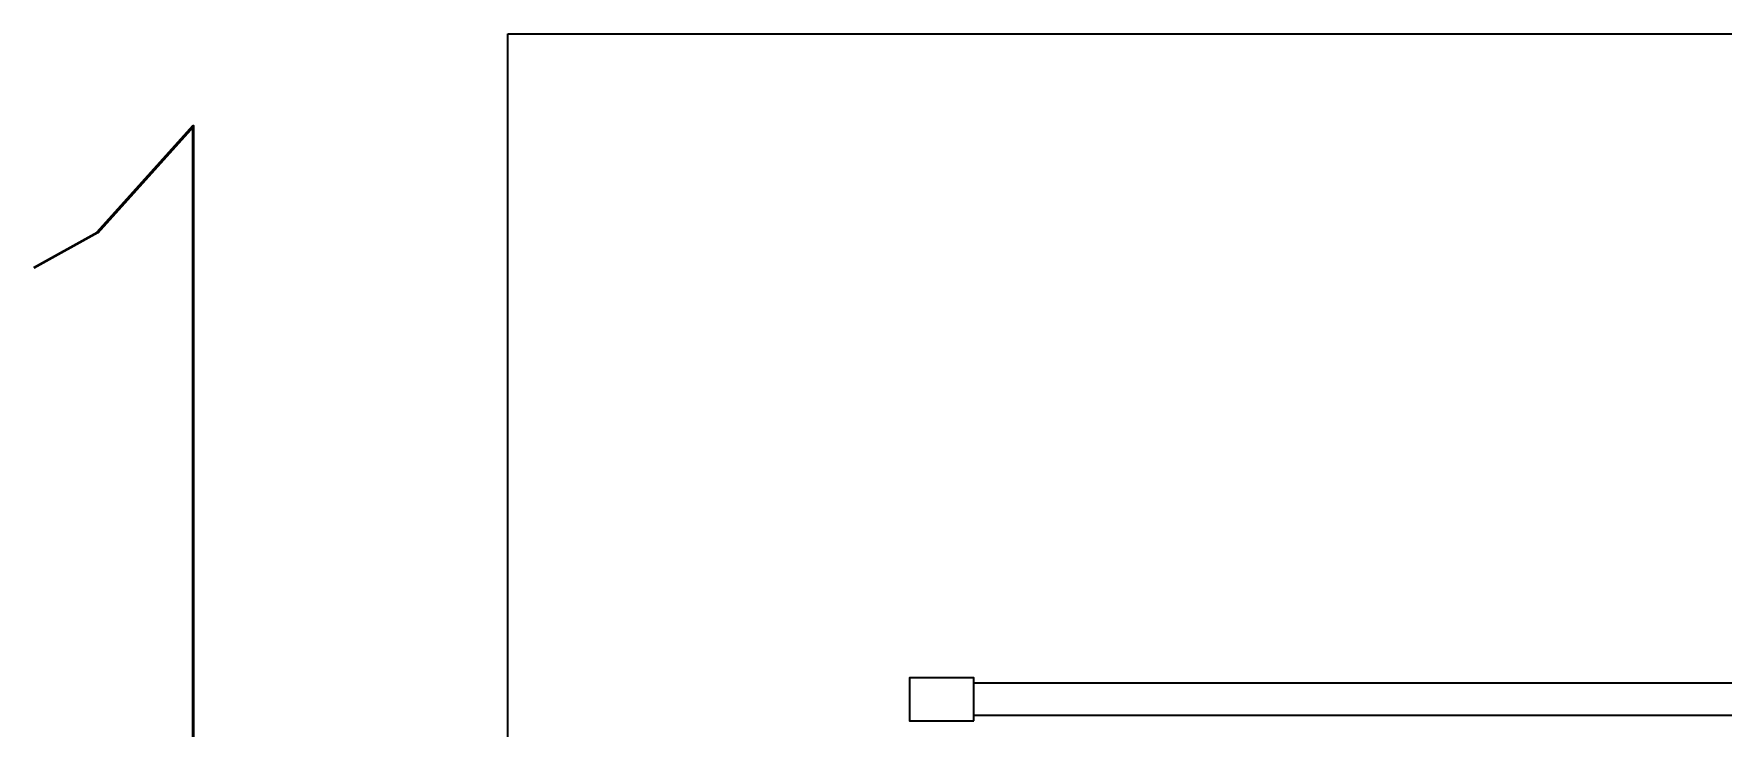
# Model space of a CAD drawing. Header units: millimetres. Extents: x 20431 to 27288, y 6147 to 13165.
# Drawn here: x 20558 to 21344, y 12843 to 13165 of the extents above; entities that cross this region are included whole.
import ezdxf

# ---------------------------------------------------------------- set-up
doc = ezdxf.new("R2010")
doc.units = ezdxf.units.MM
doc.header["$MEASUREMENT"] = 0
for name, color, linetype in [('Arqui-DivisóriaGesso', 211, 'Continuous'), ('Arqui-Folha', 55, 'Continuous'), ('Arqui-Paredes', 3, 'Continuous'), ('Arqui-Pilares', 4, 'Continuous')]:
    doc.layers.add(name, color=color, linetype=linetype)
doc.styles.add('INDICAÇÃO AMBIENTES', font='romans.shx')

msp = doc.modelspace()

# ---------------------------------------------------------------- linework, layer by layer
at = {"layer": 'Arqui-DivisóriaGesso'}
msp.add_lwpolyline([(20778.73, 13165.33), (23641, 13165.33), (23641, 9846.03), (20778.73, 9846.03)], close=True, dxfattribs=at)
at = {"layer": 'Arqui-Paredes'}
for p, q in [((21865.8, 12863.15), (20995.8, 12863.15)), ((21865.8, 12848.15), (20995.8, 12848.15))]:
    msp.add_line(p, q, dxfattribs=at)
at = {"layer": 'Arqui-Pilares'}
msp.add_lwpolyline([(20995.8, 12845.65), (20995.8, 12865.65), (20965.8, 12865.65), (20965.8, 12845.65)], close=True, dxfattribs=at)

# ---------------------------------------------------------------- texts
at = {"layer": 'Arqui-Folha', "color": 10, "linetype": 'Continuous', "style": 'INDICAÇÃO AMBIENTES'}
msp.add_text('1', height=346.5, dxfattribs=at).set_placement((20468.84, 12775.92))

doc.saveas('drawing.dxf')
